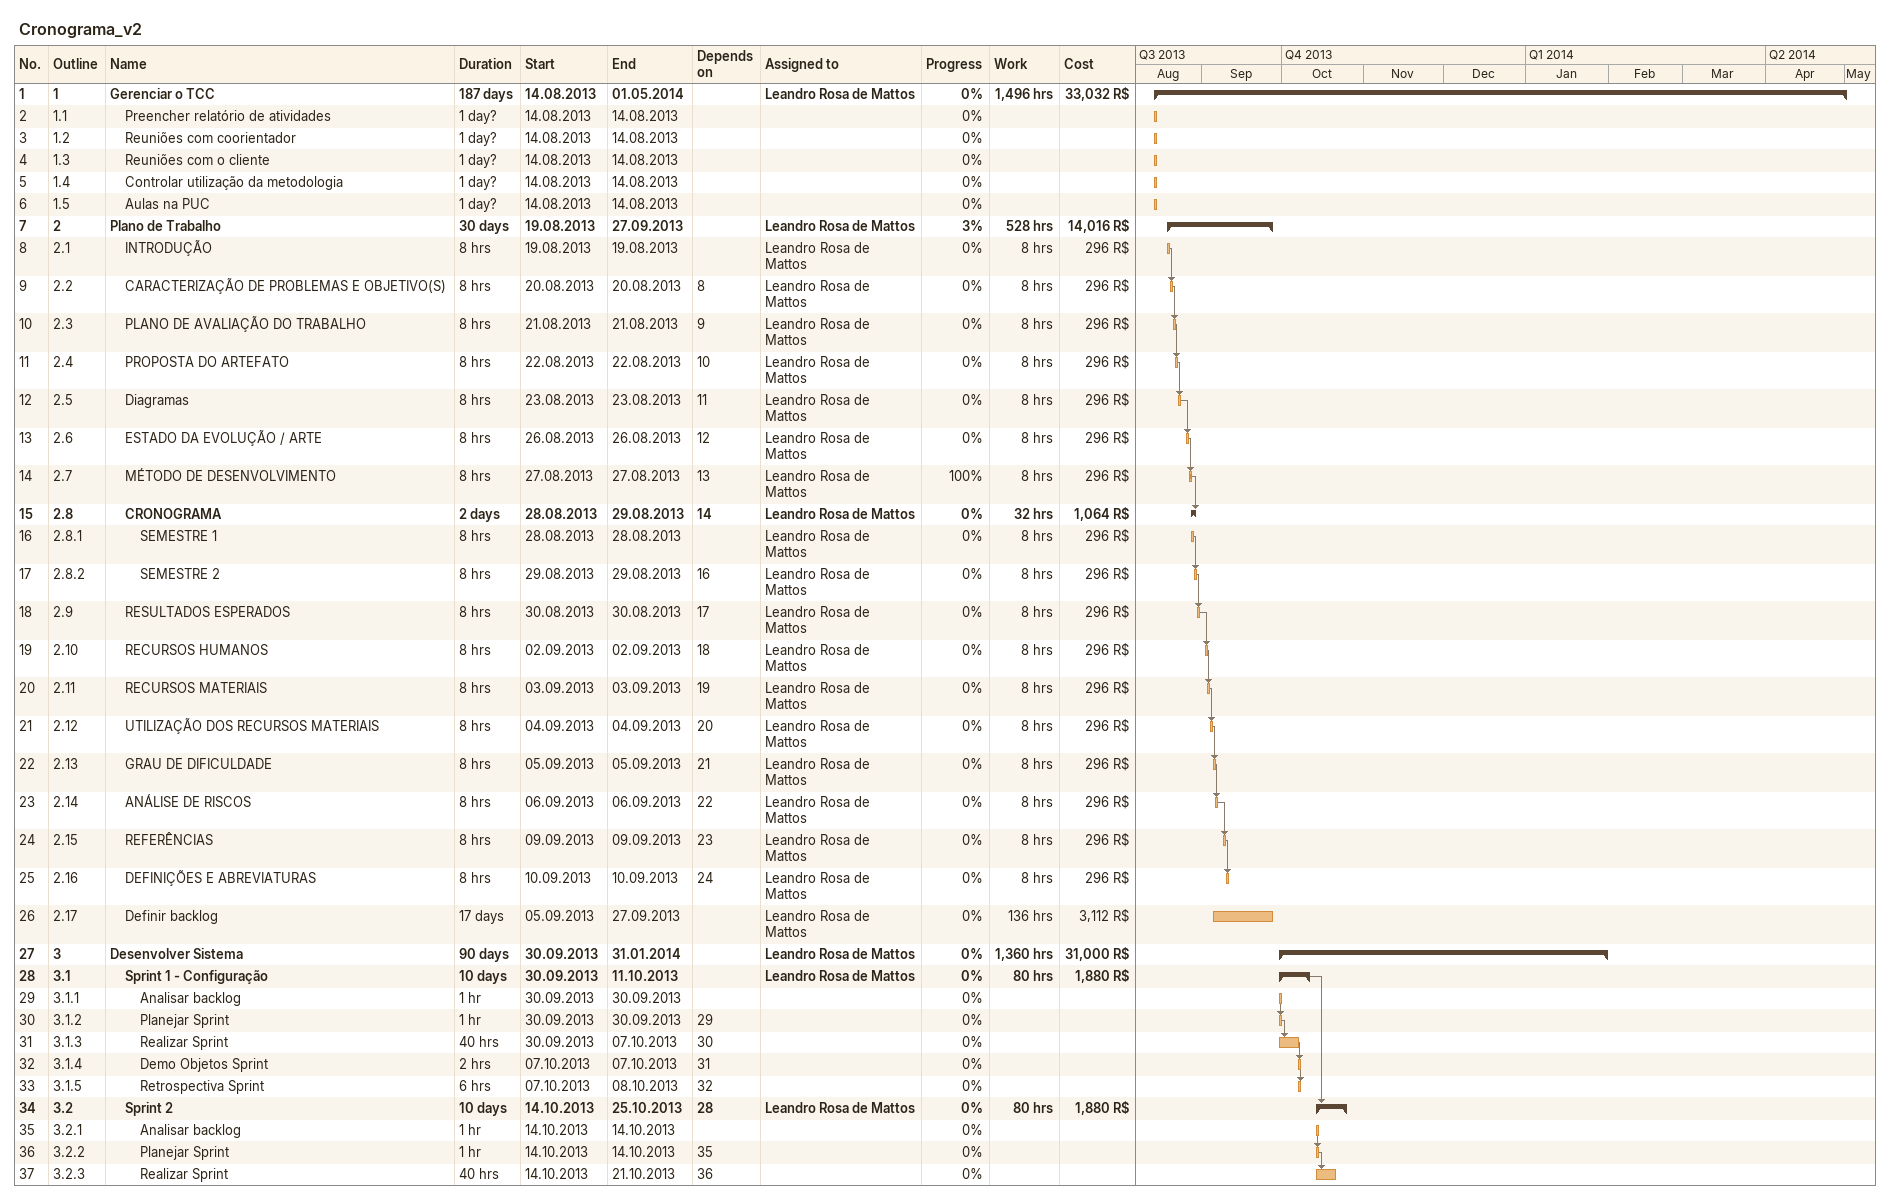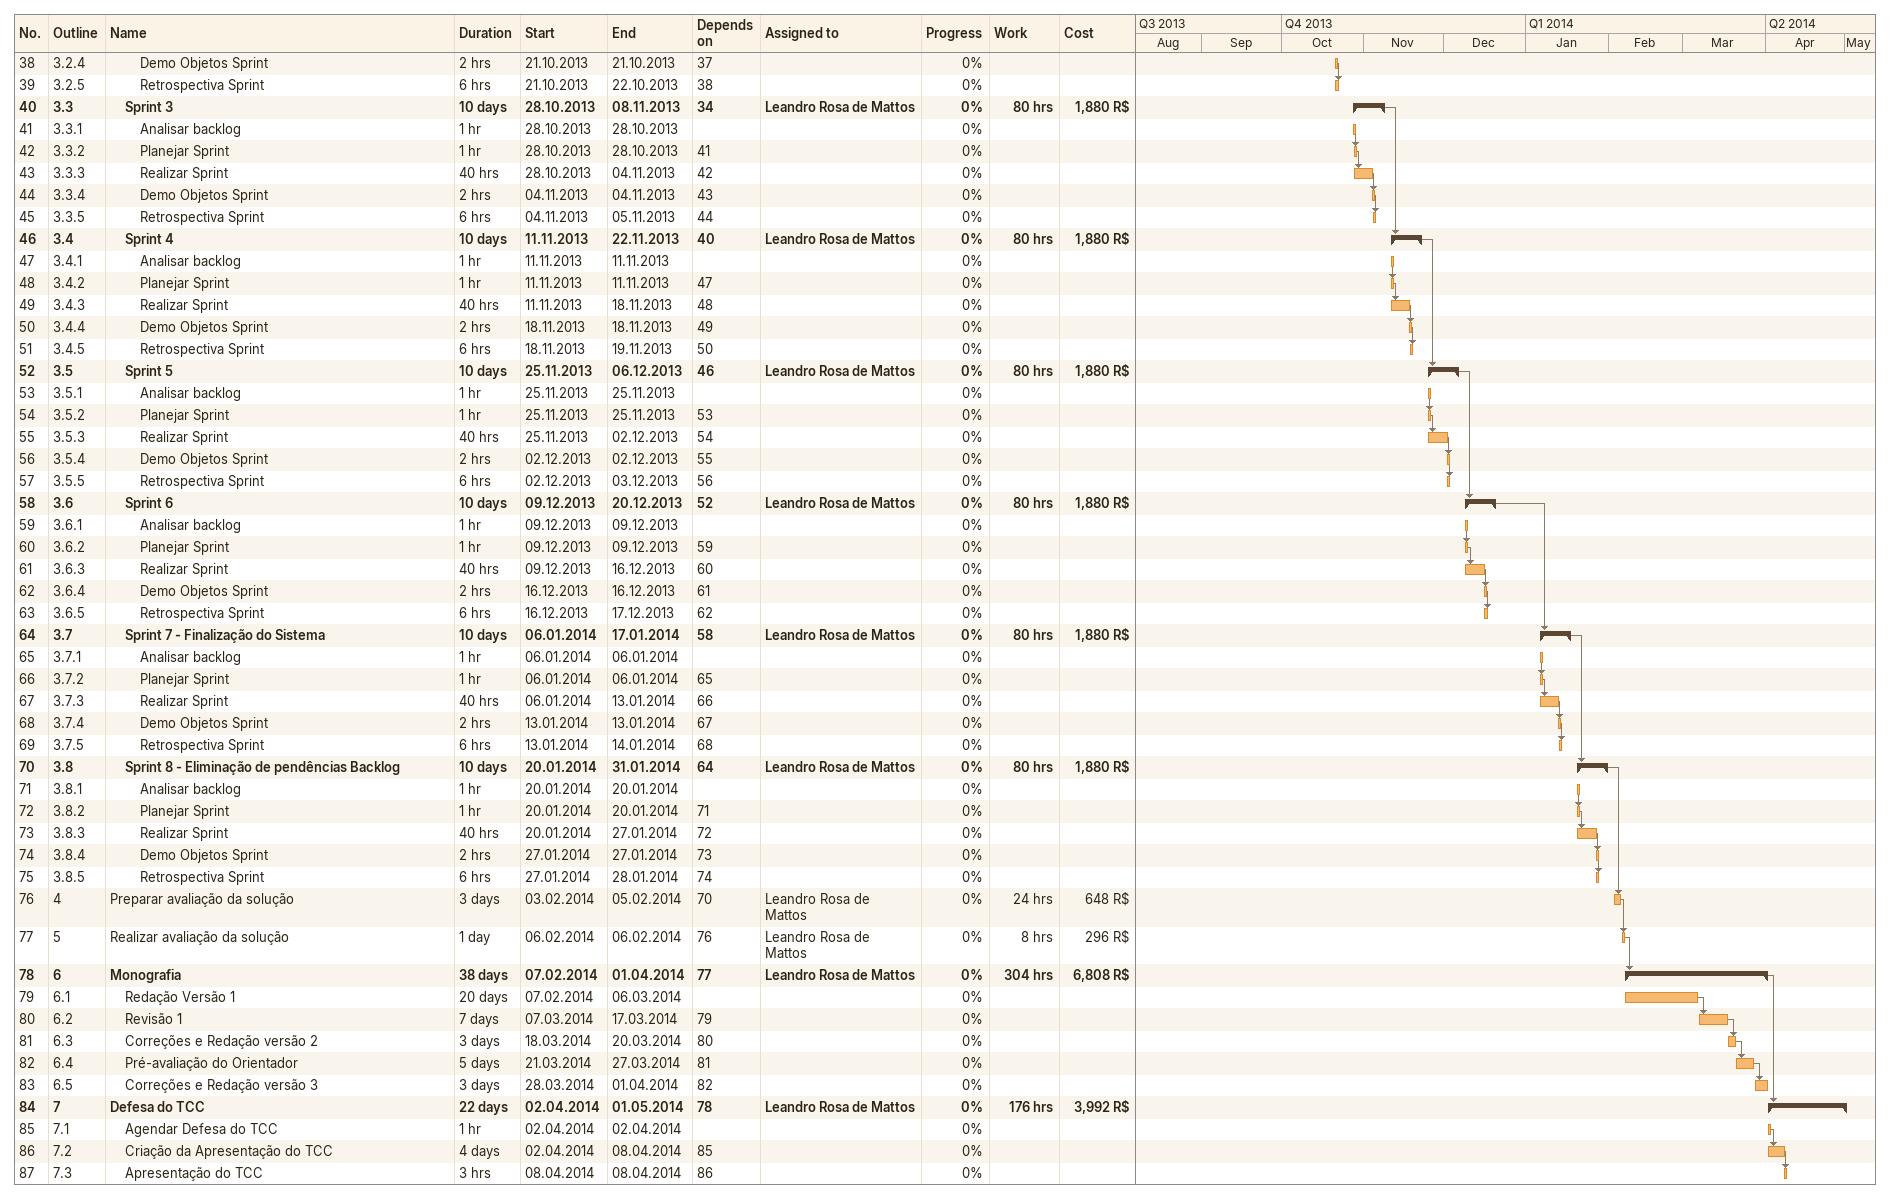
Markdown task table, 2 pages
Cronograma_v2

| ID | WBS | Task | Duration | Start | Finish | Predecessors | Resources | % complete | Work (h) | Cost (R$) |
|---|---|---|---|---|---|---|---|---|---|---|
| 1 | 1 | **Gerenciar o TCC** | 187d | 2013-08-14 | 2014-05-01 |  | Leandro Rosa de Mattos | 0 | 1496 | 33032 |
| 2 | 1.1 | Preencher relatório de atividades | 1d? | 2013-08-14 | 2013-08-14 |  |  | 0 |  |  |
| 3 | 1.2 | Reuniões com coorientador | 1d? | 2013-08-14 | 2013-08-14 |  |  | 0 |  |  |
| 4 | 1.3 | Reuniões com o cliente | 1d? | 2013-08-14 | 2013-08-14 |  |  | 0 |  |  |
| 5 | 1.4 | Controlar utilização da metodologia | 1d? | 2013-08-14 | 2013-08-14 |  |  | 0 |  |  |
| 6 | 1.5 | Aulas na PUC | 1d? | 2013-08-14 | 2013-08-14 |  |  | 0 |  |  |
| 7 | 2 | **Plano de Trabalho** | 30d | 2013-08-19 | 2013-09-27 |  | Leandro Rosa de Mattos | 3 | 528 | 14016 |
| 8 | 2.1 | INTRODUÇÃO | 8h | 2013-08-19 | 2013-08-19 |  | Leandro Rosa de Mattos | 0 | 8 | 296 |
| 9 | 2.2 | CARACTERIZAÇÃO DE PROBLEMAS E OBJETIVO(S) | 8h | 2013-08-20 | 2013-08-20 | 8 | Leandro Rosa de Mattos | 0 | 8 | 296 |
| 10 | 2.3 | PLANO DE AVALIAÇÃO DO TRABALHO | 8h | 2013-08-21 | 2013-08-21 | 9 | Leandro Rosa de Mattos | 0 | 8 | 296 |
| 11 | 2.4 | PROPOSTA DO ARTEFATO | 8h | 2013-08-22 | 2013-08-22 | 10 | Leandro Rosa de Mattos | 0 | 8 | 296 |
| 12 | 2.5 | Diagramas | 8h | 2013-08-23 | 2013-08-23 | 11 | Leandro Rosa de Mattos | 0 | 8 | 296 |
| 13 | 2.6 | ESTADO DA EVOLUÇÃO / ARTE | 8h | 2013-08-26 | 2013-08-26 | 12 | Leandro Rosa de Mattos | 0 | 8 | 296 |
| 14 | 2.7 | MÉTODO DE DESENVOLVIMENTO | 8h | 2013-08-27 | 2013-08-27 | 13 | Leandro Rosa de Mattos | 100 | 8 | 296 |
| 15 | 2.8 | **CRONOGRAMA** | 2d | 2013-08-28 | 2013-08-29 | 14 | Leandro Rosa de Mattos | 0 | 32 | 1064 |
| 16 | 2.8.1 | SEMESTRE 1 | 8h | 2013-08-28 | 2013-08-28 |  | Leandro Rosa de Mattos | 0 | 8 | 296 |
| 17 | 2.8.2 | SEMESTRE 2 | 8h | 2013-08-29 | 2013-08-29 | 16 | Leandro Rosa de Mattos | 0 | 8 | 296 |
| 18 | 2.9 | RESULTADOS ESPERADOS | 8h | 2013-08-30 | 2013-08-30 | 17 | Leandro Rosa de Mattos | 0 | 8 | 296 |
| 19 | 2.10 | RECURSOS HUMANOS | 8h | 2013-09-02 | 2013-09-02 | 18 | Leandro Rosa de Mattos | 0 | 8 | 296 |
| 20 | 2.11 | RECURSOS MATERIAIS | 8h | 2013-09-03 | 2013-09-03 | 19 | Leandro Rosa de Mattos | 0 | 8 | 296 |
| 21 | 2.12 | UTILIZAÇÃO DOS RECURSOS MATERIAIS | 8h | 2013-09-04 | 2013-09-04 | 20 | Leandro Rosa de Mattos | 0 | 8 | 296 |
| 22 | 2.13 | GRAU DE DIFICULDADE | 8h | 2013-09-05 | 2013-09-05 | 21 | Leandro Rosa de Mattos | 0 | 8 | 296 |
| 23 | 2.14 | ANÁLISE DE RISCOS | 8h | 2013-09-06 | 2013-09-06 | 22 | Leandro Rosa de Mattos | 0 | 8 | 296 |
| 24 | 2.15 | REFERÊNCIAS | 8h | 2013-09-09 | 2013-09-09 | 23 | Leandro Rosa de Mattos | 0 | 8 | 296 |
| 25 | 2.16 | DEFINIÇÕES E ABREVIATURAS | 8h | 2013-09-10 | 2013-09-10 | 24 | Leandro Rosa de Mattos | 0 | 8 | 296 |
| 26 | 2.17 | Definir backlog | 17d | 2013-09-05 | 2013-09-27 |  | Leandro Rosa de Mattos | 0 | 136 | 3112 |
| 27 | 3 | **Desenvolver Sistema** | 90d | 2013-09-30 | 2014-01-31 |  | Leandro Rosa de Mattos | 0 | 1360 | 31000 |
| 28 | 3.1 | **Sprint 1 - Configuração** | 10d | 2013-09-30 | 2013-10-11 |  | Leandro Rosa de Mattos | 0 | 80 | 1880 |
| 29 | 3.1.1 | Analisar backlog | 1h | 2013-09-30 | 2013-09-30 |  |  | 0 |  |  |
| 30 | 3.1.2 | Planejar Sprint | 1h | 2013-09-30 | 2013-09-30 | 29 |  | 0 |  |  |
| 31 | 3.1.3 | Realizar Sprint | 40h | 2013-09-30 | 2013-10-07 | 30 |  | 0 |  |  |
| 32 | 3.1.4 | Demo Objetos Sprint | 2h | 2013-10-07 | 2013-10-07 | 31 |  | 0 |  |  |
| 33 | 3.1.5 | Retrospectiva Sprint | 6h | 2013-10-07 | 2013-10-08 | 32 |  | 0 |  |  |
| 34 | 3.2 | **Sprint 2** | 10d | 2013-10-14 | 2013-10-25 | 28 | Leandro Rosa de Mattos | 0 | 80 | 1880 |
| 35 | 3.2.1 | Analisar backlog | 1h | 2013-10-14 | 2013-10-14 |  |  | 0 |  |  |
| 36 | 3.2.2 | Planejar Sprint | 1h | 2013-10-14 | 2013-10-14 | 35 |  | 0 |  |  |
| 37 | 3.2.3 | Realizar Sprint | 40h | 2013-10-14 | 2013-10-21 | 36 |  | 0 |  |  |
| 38 | 3.2.4 | Demo Objetos Sprint | 2h | 2013-10-21 | 2013-10-21 | 37 |  | 0 |  |  |
| 39 | 3.2.5 | Retrospectiva Sprint | 6h | 2013-10-21 | 2013-10-22 | 38 |  | 0 |  |  |
| 40 | 3.3 | **Sprint 3** | 10d | 2013-10-28 | 2013-11-08 | 34 | Leandro Rosa de Mattos | 0 | 80 | 1880 |
| 41 | 3.3.1 | Analisar backlog | 1h | 2013-10-28 | 2013-10-28 |  |  | 0 |  |  |
| 42 | 3.3.2 | Planejar Sprint | 1h | 2013-10-28 | 2013-10-28 | 41 |  | 0 |  |  |
| 43 | 3.3.3 | Realizar Sprint | 40h | 2013-10-28 | 2013-11-04 | 42 |  | 0 |  |  |
| 44 | 3.3.4 | Demo Objetos Sprint | 2h | 2013-11-04 | 2013-11-04 | 43 |  | 0 |  |  |
| 45 | 3.3.5 | Retrospectiva Sprint | 6h | 2013-11-04 | 2013-11-05 | 44 |  | 0 |  |  |
| 46 | 3.4 | **Sprint 4** | 10d | 2013-11-11 | 2013-11-22 | 40 | Leandro Rosa de Mattos | 0 | 80 | 1880 |
| 47 | 3.4.1 | Analisar backlog | 1h | 2013-11-11 | 2013-11-11 |  |  | 0 |  |  |
| 48 | 3.4.2 | Planejar Sprint | 1h | 2013-11-11 | 2013-11-11 | 47 |  | 0 |  |  |
| 49 | 3.4.3 | Realizar Sprint | 40h | 2013-11-11 | 2013-11-18 | 48 |  | 0 |  |  |
| 50 | 3.4.4 | Demo Objetos Sprint | 2h | 2013-11-18 | 2013-11-18 | 49 |  | 0 |  |  |
| 51 | 3.4.5 | Retrospectiva Sprint | 6h | 2013-11-18 | 2013-11-19 | 50 |  | 0 |  |  |
| 52 | 3.5 | **Sprint 5** | 10d | 2013-11-25 | 2013-12-06 | 46 | Leandro Rosa de Mattos | 0 | 80 | 1880 |
| 53 | 3.5.1 | Analisar backlog | 1h | 2013-11-25 | 2013-11-25 |  |  | 0 |  |  |
| 54 | 3.5.2 | Planejar Sprint | 1h | 2013-11-25 | 2013-11-25 | 53 |  | 0 |  |  |
| 55 | 3.5.3 | Realizar Sprint | 40h | 2013-11-25 | 2013-12-02 | 54 |  | 0 |  |  |
| 56 | 3.5.4 | Demo Objetos Sprint | 2h | 2013-12-02 | 2013-12-02 | 55 |  | 0 |  |  |
| 57 | 3.5.5 | Retrospectiva Sprint | 6h | 2013-12-02 | 2013-12-03 | 56 |  | 0 |  |  |
| 58 | 3.6 | **Sprint 6** | 10d | 2013-12-09 | 2013-12-20 | 52 | Leandro Rosa de Mattos | 0 | 80 | 1880 |
| 59 | 3.6.1 | Analisar backlog | 1h | 2013-12-09 | 2013-12-09 |  |  | 0 |  |  |
| 60 | 3.6.2 | Planejar Sprint | 1h | 2013-12-09 | 2013-12-09 | 59 |  | 0 |  |  |
| 61 | 3.6.3 | Realizar Sprint | 40h | 2013-12-09 | 2013-12-16 | 60 |  | 0 |  |  |
| 62 | 3.6.4 | Demo Objetos Sprint | 2h | 2013-12-16 | 2013-12-16 | 61 |  | 0 |  |  |
| 63 | 3.6.5 | Retrospectiva Sprint | 6h | 2013-12-16 | 2013-12-17 | 62 |  | 0 |  |  |
| 64 | 3.7 | **Sprint 7 - Finalização do Sistema** | 10d | 2014-01-06 | 2014-01-17 | 58 | Leandro Rosa de Mattos | 0 | 80 | 1880 |
| 65 | 3.7.1 | Analisar backlog | 1h | 2014-01-06 | 2014-01-06 |  |  | 0 |  |  |
| 66 | 3.7.2 | Planejar Sprint | 1h | 2014-01-06 | 2014-01-06 | 65 |  | 0 |  |  |
| 67 | 3.7.3 | Realizar Sprint | 40h | 2014-01-06 | 2014-01-13 | 66 |  | 0 |  |  |
| 68 | 3.7.4 | Demo Objetos Sprint | 2h | 2014-01-13 | 2014-01-13 | 67 |  | 0 |  |  |
| 69 | 3.7.5 | Retrospectiva Sprint | 6h | 2014-01-13 | 2014-01-14 | 68 |  | 0 |  |  |
| 70 | 3.8 | **Sprint 8 - Eliminação de pendências Backlog** | 10d | 2014-01-20 | 2014-01-31 | 64 | Leandro Rosa de Mattos | 0 | 80 | 1880 |
| 71 | 3.8.1 | Analisar backlog | 1h | 2014-01-20 | 2014-01-20 |  |  | 0 |  |  |
| 72 | 3.8.2 | Planejar Sprint | 1h | 2014-01-20 | 2014-01-20 | 71 |  | 0 |  |  |
| 73 | 3.8.3 | Realizar Sprint | 40h | 2014-01-20 | 2014-01-27 | 72 |  | 0 |  |  |
| 74 | 3.8.4 | Demo Objetos Sprint | 2h | 2014-01-27 | 2014-01-27 | 73 |  | 0 |  |  |
| 75 | 3.8.5 | Retrospectiva Sprint | 6h | 2014-01-27 | 2014-01-28 | 74 |  | 0 |  |  |
| 76 | 4 | Preparar avaliação da solução | 3d | 2014-02-03 | 2014-02-05 | 70 | Leandro Rosa de Mattos | 0 | 24 | 648 |
| 77 | 5 | Realizar avaliação da solução | 1d | 2014-02-06 | 2014-02-06 | 76 | Leandro Rosa de Mattos | 0 | 8 | 296 |
| 78 | 6 | **Monografia** | 38d | 2014-02-07 | 2014-04-01 | 77 | Leandro Rosa de Mattos | 0 | 304 | 6808 |
| 79 | 6.1 | Redação Versão 1 | 20d | 2014-02-07 | 2014-03-06 |  |  | 0 |  |  |
| 80 | 6.2 | Revisão 1 | 7d | 2014-03-07 | 2014-03-17 | 79 |  | 0 |  |  |
| 81 | 6.3 | Correções e Redação versão 2 | 3d | 2014-03-18 | 2014-03-20 | 80 |  | 0 |  |  |
| 82 | 6.4 | Pré-avaliação do Orientador | 5d | 2014-03-21 | 2014-03-27 | 81 |  | 0 |  |  |
| 83 | 6.5 | Correções e Redação versão 3 | 3d | 2014-03-28 | 2014-04-01 | 82 |  | 0 |  |  |
| 84 | 7 | **Defesa do TCC** | 22d | 2014-04-02 | 2014-05-01 | 78 | Leandro Rosa de Mattos | 0 | 176 | 3992 |
| 85 | 7.1 | Agendar Defesa do TCC | 1h | 2014-04-02 | 2014-04-02 |  |  | 0 |  |  |
| 86 | 7.2 | Criação da Apresentação do TCC | 4d | 2014-04-02 | 2014-04-08 | 85 |  | 0 |  |  |
| 87 | 7.3 | Apresentação do TCC | 3h | 2014-04-08 | 2014-04-08 | 86 |  | 0 |  |  |
